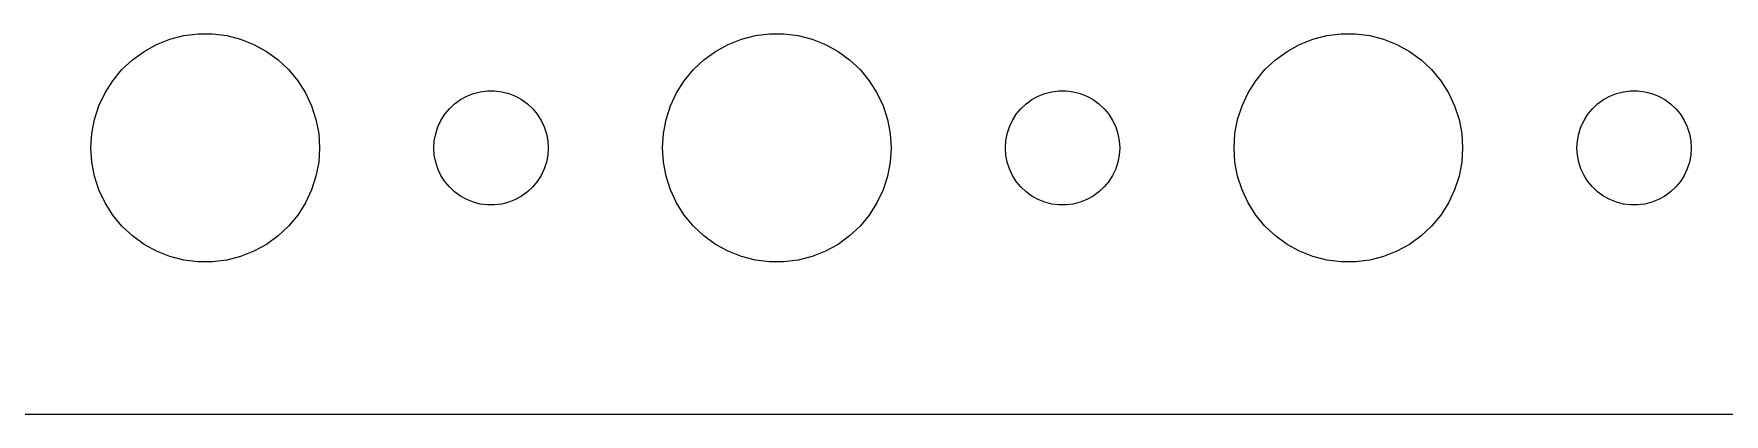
# Model space of a CAD drawing. Header units: metres. Extents: x -172 to 172, y -37 to 37.
# Drawn here: x 85.5 to 129.87, y -36.99 to -27.01 of the extents above; entities that cross this region are included whole.
import ezdxf

# ---------------------------------------------------------------- set-up
doc = ezdxf.new("R2010")
doc.units = ezdxf.units.M

msp = doc.modelspace()

# ---------------------------------------------------------------- linework, layer by layer
for p, q in [((89.073, -27.1468), (89.4379, -27.0531)), ((89.4379, -27.0531), (89.8116, -27.0059)), ((89.8116, -27.0059), (90.1884, -27.0059)), ((90.1884, -27.0059), (90.5621, -27.0531)), ((90.5621, -27.0531), (90.927, -27.1468)), ((104.073, -27.1468), (104.438, -27.0531)), ((104.438, -27.0531), (104.812, -27.0059)), ((104.812, -27.0059), (105.188, -27.0059)), ((105.188, -27.0059), (105.562, -27.0531)), ((105.562, -27.0531), (105.927, -27.1468)), ((119.073, -27.1468), (119.438, -27.0531)), ((119.438, -27.0531), (119.812, -27.0059)), ((119.812, -27.0059), (120.188, -27.0059)), ((120.188, -27.0059), (120.562, -27.0531)), ((120.562, -27.0531), (120.927, -27.1468)), ((88.0877, -27.6884), (88.3925, -27.467)), ((88.3925, -27.467), (88.7227, -27.2855)), ((88.7227, -27.2855), (89.073, -27.1468)), ((90.927, -27.1468), (91.2773, -27.2855)), ((91.2773, -27.2855), (91.6075, -27.467)), ((91.6075, -27.467), (91.9123, -27.6884)), ((103.088, -27.6884), (103.393, -27.467)), ((103.393, -27.467), (103.723, -27.2855)), ((103.723, -27.2855), (104.073, -27.1468)), ((105.927, -27.1468), (106.277, -27.2855)), ((106.277, -27.2855), (106.607, -27.467)), ((106.607, -27.467), (106.912, -27.6884)), ((118.088, -27.6884), (118.393, -27.467)), ((118.393, -27.467), (118.723, -27.2855)), ((118.723, -27.2855), (119.073, -27.1468)), ((120.927, -27.1468), (121.277, -27.2855)), ((121.277, -27.2855), (121.607, -27.467)), ((121.607, -27.467), (121.912, -27.6884)), ((87.573, -28.2366), (87.8131, -27.9464)), ((87.8131, -27.9464), (88.0877, -27.6884)), ((91.9123, -27.6884), (92.1869, -27.9464)), ((92.1869, -27.9464), (92.427, -28.2366)), ((102.573, -28.2366), (102.813, -27.9464)), ((102.813, -27.9464), (103.088, -27.6884)), ((106.912, -27.6884), (107.187, -27.9464)), ((107.187, -27.9464), (107.427, -28.2366)), ((117.573, -28.2366), (117.813, -27.9464)), ((117.813, -27.9464), (118.088, -27.6884)), ((121.912, -27.6884), (122.187, -27.9464)), ((122.187, -27.9464), (122.427, -28.2366)), ((87.3711, -28.5547), (87.573, -28.2366)), ((92.427, -28.2366), (92.6289, -28.5547)), ((102.371, -28.5547), (102.573, -28.2366)), ((107.427, -28.2366), (107.629, -28.5547)), ((117.371, -28.5547), (117.573, -28.2366)), ((122.427, -28.2366), (122.629, -28.5547)), ((87.2107, -28.8956), (87.3711, -28.5547)), ((92.6289, -28.5547), (92.7893, -28.8956)), ((96.5439, -28.8442), (96.6963, -28.7335)), ((96.6963, -28.7335), (96.8613, -28.6427)), ((96.8613, -28.6427), (97.0365, -28.5734)), ((97.0365, -28.5734), (97.2189, -28.5266)), ((97.2189, -28.5266), (97.4058, -28.503)), ((97.4058, -28.503), (97.5942, -28.503)), ((97.5942, -28.503), (97.7811, -28.5266)), ((97.7811, -28.5266), (97.9635, -28.5734)), ((97.9635, -28.5734), (98.1387, -28.6427)), ((98.1387, -28.6427), (98.3037, -28.7335)), ((98.3037, -28.7335), (98.4561, -28.8442)), ((102.211, -28.8956), (102.371, -28.5547)), ((107.629, -28.5547), (107.789, -28.8956)), ((111.544, -28.8442), (111.696, -28.7335)), ((111.696, -28.7335), (111.861, -28.6427)), ((111.861, -28.6427), (112.036, -28.5734)), ((112.036, -28.5734), (112.219, -28.5266)), ((112.219, -28.5266), (112.406, -28.503)), ((112.406, -28.503), (112.594, -28.503)), ((112.594, -28.503), (112.781, -28.5266)), ((112.781, -28.5266), (112.964, -28.5734)), ((112.964, -28.5734), (113.139, -28.6427)), ((113.139, -28.6427), (113.304, -28.7335)), ((113.304, -28.7335), (113.456, -28.8442)), ((117.211, -28.8956), (117.371, -28.5547)), ((122.629, -28.5547), (122.789, -28.8956)), ((126.544, -28.8442), (126.696, -28.7335)), ((126.696, -28.7335), (126.861, -28.6427)), ((126.861, -28.6427), (127.036, -28.5734)), ((127.036, -28.5734), (127.219, -28.5266)), ((127.219, -28.5266), (127.406, -28.503)), ((127.406, -28.503), (127.594, -28.503)), ((127.594, -28.503), (127.781, -28.5266)), ((127.781, -28.5266), (127.964, -28.5734)), ((127.964, -28.5734), (128.139, -28.6427)), ((128.139, -28.6427), (128.304, -28.7335)), ((128.304, -28.7335), (128.456, -28.8442)), ((87.0237, -29.624), (87.0943, -29.2539)), ((87.0943, -29.2539), (87.2107, -28.8956)), ((92.7893, -28.8956), (92.9057, -29.2539)), ((92.9057, -29.2539), (92.9763, -29.624)), ((96.1053, -29.4478), (96.1855, -29.2774)), ((96.1855, -29.2774), (96.2865, -29.1183)), ((96.2865, -29.1183), (96.4065, -28.9732)), ((96.4065, -28.9732), (96.5439, -28.8442)), ((98.4561, -28.8442), (98.5934, -28.9732)), ((98.5934, -28.9732), (98.7135, -29.1183)), ((98.7135, -29.1183), (98.8145, -29.2774)), ((98.8145, -29.2774), (98.8947, -29.4478)), ((102.024, -29.624), (102.094, -29.2539)), ((102.094, -29.2539), (102.211, -28.8956)), ((107.789, -28.8956), (107.906, -29.2539)), ((107.906, -29.2539), (107.976, -29.624)), ((111.105, -29.4478), (111.186, -29.2774)), ((111.186, -29.2774), (111.286, -29.1183)), ((111.286, -29.1183), (111.407, -28.9732)), ((111.407, -28.9732), (111.544, -28.8442)), ((113.456, -28.8442), (113.593, -28.9732)), ((113.593, -28.9732), (113.714, -29.1183)), ((113.714, -29.1183), (113.814, -29.2774)), ((113.814, -29.2774), (113.895, -29.4478)), ((117.024, -29.624), (117.094, -29.2539)), ((117.094, -29.2539), (117.211, -28.8956)), ((122.789, -28.8956), (122.906, -29.2539)), ((122.906, -29.2539), (122.976, -29.624)), ((126.105, -29.4478), (126.186, -29.2774)), ((126.186, -29.2774), (126.286, -29.1183)), ((126.286, -29.1183), (126.407, -28.9732)), ((126.407, -28.9732), (126.544, -28.8442)), ((128.456, -28.8442), (128.593, -28.9732)), ((128.593, -28.9732), (128.714, -29.1183)), ((128.714, -29.1183), (128.814, -29.2774)), ((128.814, -29.2774), (128.895, -29.4478)), ((87, -30), (87.0237, -29.624)), ((92.9763, -29.624), (93, -30)), ((96.0118, -29.812), (96.0471, -29.627)), ((96.0471, -29.627), (96.1053, -29.4478)), ((98.8947, -29.4478), (98.9529, -29.627)), ((98.9529, -29.627), (98.9882, -29.812)), ((102, -30), (102.024, -29.624)), ((107.976, -29.624), (108, -30)), ((111.012, -29.812), (111.047, -29.627)), ((111.047, -29.627), (111.105, -29.4478)), ((113.895, -29.4478), (113.953, -29.627)), ((113.953, -29.627), (113.988, -29.812)), ((117, -30), (117.024, -29.624)), ((122.976, -29.624), (123, -30)), ((126.012, -29.812), (126.047, -29.627)), ((126.047, -29.627), (126.105, -29.4478)), ((128.895, -29.4478), (128.953, -29.627)), ((128.953, -29.627), (128.988, -29.812)), ((87.0237, -30.376), (87, -30)), ((93, -30), (92.9763, -30.376)), ((96, -30), (96.0118, -29.812)), ((96.0118, -30.188), (96, -30)), ((98.9882, -29.812), (99, -30)), ((99, -30), (98.9882, -30.188)), ((102.024, -30.376), (102, -30)), ((108, -30), (107.976, -30.376)), ((111, -30), (111.012, -29.812)), ((111.012, -30.188), (111, -30)), ((113.988, -29.812), (114, -30)), ((114, -30), (113.988, -30.188)), ((117.024, -30.376), (117, -30)), ((123, -30), (122.976, -30.376)), ((126, -30), (126.012, -29.812)), ((126.012, -30.188), (126, -30)), ((128.988, -29.812), (129, -30)), ((129, -30), (128.988, -30.188)), ((87.0943, -30.7461), (87.0237, -30.376)), ((92.9763, -30.376), (92.9057, -30.7461)), ((96.0471, -30.373), (96.0118, -30.188)), ((96.1053, -30.5522), (96.0471, -30.373)), ((96.1855, -30.7226), (96.1053, -30.5522)), ((98.8947, -30.5522), (98.8145, -30.7226)), ((98.9529, -30.373), (98.8947, -30.5522)), ((98.9882, -30.188), (98.9529, -30.373)), ((102.094, -30.7461), (102.024, -30.376)), ((107.976, -30.376), (107.906, -30.7461)), ((111.047, -30.373), (111.012, -30.188)), ((111.105, -30.5522), (111.047, -30.373)), ((111.186, -30.7226), (111.105, -30.5522)), ((113.895, -30.5522), (113.814, -30.7226)), ((113.953, -30.373), (113.895, -30.5522)), ((113.988, -30.188), (113.953, -30.373)), ((117.094, -30.7461), (117.024, -30.376)), ((122.976, -30.376), (122.906, -30.7461)), ((126.047, -30.373), (126.012, -30.188)), ((126.105, -30.5522), (126.047, -30.373)), ((126.186, -30.7226), (126.105, -30.5522)), ((128.895, -30.5522), (128.814, -30.7226)), ((128.953, -30.373), (128.895, -30.5522)), ((128.988, -30.188), (128.953, -30.373)), ((87.2107, -31.1044), (87.0943, -30.7461)), ((92.9057, -30.7461), (92.7893, -31.1044)), ((96.2865, -30.8817), (96.1855, -30.7226)), ((96.4065, -31.0268), (96.2865, -30.8817)), ((96.5439, -31.1558), (96.4065, -31.0268)), ((98.5934, -31.0268), (98.4561, -31.1558)), ((98.7135, -30.8817), (98.5934, -31.0268)), ((98.8145, -30.7226), (98.7135, -30.8817)), ((102.211, -31.1044), (102.094, -30.7461)), ((107.906, -30.7461), (107.789, -31.1044)), ((111.286, -30.8817), (111.186, -30.7226)), ((111.407, -31.0268), (111.286, -30.8817)), ((111.544, -31.1558), (111.407, -31.0268)), ((113.593, -31.0268), (113.456, -31.1558)), ((113.714, -30.8817), (113.593, -31.0268)), ((113.814, -30.7226), (113.714, -30.8817)), ((117.211, -31.1044), (117.094, -30.7461)), ((122.906, -30.7461), (122.789, -31.1044)), ((126.286, -30.8817), (126.186, -30.7226)), ((126.407, -31.0268), (126.286, -30.8817)), ((126.544, -31.1558), (126.407, -31.0268)), ((128.593, -31.0268), (128.456, -31.1558)), ((128.714, -30.8817), (128.593, -31.0268)), ((128.814, -30.7226), (128.714, -30.8817)), ((87.3711, -31.4453), (87.2107, -31.1044)), ((87.573, -31.7634), (87.3711, -31.4453)), ((92.6289, -31.4453), (92.427, -31.7634)), ((92.7893, -31.1044), (92.6289, -31.4453)), ((96.6963, -31.2665), (96.5439, -31.1558)), ((96.8613, -31.3572), (96.6963, -31.2665)), ((97.0365, -31.4266), (96.8613, -31.3572)), ((97.2189, -31.4734), (97.0365, -31.4266)), ((97.4058, -31.497), (97.2189, -31.4734)), ((97.5942, -31.497), (97.4058, -31.497)), ((97.7811, -31.4734), (97.5942, -31.497)), ((97.9635, -31.4266), (97.7811, -31.4734)), ((98.1387, -31.3572), (97.9635, -31.4266)), ((98.3037, -31.2665), (98.1387, -31.3572)), ((98.4561, -31.1558), (98.3037, -31.2665)), ((102.371, -31.4453), (102.211, -31.1044)), ((102.573, -31.7634), (102.371, -31.4453)), ((107.629, -31.4453), (107.427, -31.7634)), ((107.789, -31.1044), (107.629, -31.4453)), ((111.696, -31.2665), (111.544, -31.1558)), ((111.861, -31.3572), (111.696, -31.2665)), ((112.036, -31.4266), (111.861, -31.3572)), ((112.219, -31.4734), (112.036, -31.4266)), ((112.406, -31.497), (112.219, -31.4734)), ((112.594, -31.497), (112.406, -31.497)), ((112.781, -31.4734), (112.594, -31.497)), ((112.964, -31.4266), (112.781, -31.4734)), ((113.139, -31.3572), (112.964, -31.4266)), ((113.304, -31.2665), (113.139, -31.3572)), ((113.456, -31.1558), (113.304, -31.2665)), ((117.371, -31.4453), (117.211, -31.1044)), ((117.573, -31.7634), (117.371, -31.4453)), ((122.629, -31.4453), (122.427, -31.7634)), ((122.789, -31.1044), (122.629, -31.4453)), ((126.696, -31.2665), (126.544, -31.1558)), ((126.861, -31.3572), (126.696, -31.2665)), ((127.036, -31.4266), (126.861, -31.3572)), ((127.219, -31.4734), (127.036, -31.4266)), ((127.406, -31.497), (127.219, -31.4734)), ((127.594, -31.497), (127.406, -31.497)), ((127.781, -31.4734), (127.594, -31.497)), ((127.964, -31.4266), (127.781, -31.4734)), ((128.139, -31.3572), (127.964, -31.4266)), ((128.304, -31.2665), (128.139, -31.3572)), ((128.456, -31.1558), (128.304, -31.2665)), ((87.8131, -32.0536), (87.573, -31.7634)), ((92.427, -31.7634), (92.1869, -32.0536)), ((102.813, -32.0536), (102.573, -31.7634)), ((107.427, -31.7634), (107.187, -32.0536)), ((117.813, -32.0536), (117.573, -31.7634)), ((122.427, -31.7634), (122.187, -32.0536)), ((88.0877, -32.3115), (87.8131, -32.0536)), ((88.3925, -32.533), (88.0877, -32.3115)), ((91.9123, -32.3115), (91.6075, -32.533)), ((92.1869, -32.0536), (91.9123, -32.3115)), ((103.088, -32.3115), (102.813, -32.0536)), ((103.393, -32.533), (103.088, -32.3115)), ((106.912, -32.3115), (106.607, -32.533)), ((107.187, -32.0536), (106.912, -32.3115)), ((118.088, -32.3115), (117.813, -32.0536)), ((118.393, -32.533), (118.088, -32.3115)), ((121.912, -32.3115), (121.607, -32.533)), ((122.187, -32.0536), (121.912, -32.3115)), ((88.7227, -32.7145), (88.3925, -32.533)), ((89.073, -32.8532), (88.7227, -32.7145)), ((91.2773, -32.7145), (90.927, -32.8532)), ((91.6075, -32.533), (91.2773, -32.7145)), ((103.723, -32.7145), (103.393, -32.533)), ((104.073, -32.8532), (103.723, -32.7145)), ((106.277, -32.7145), (105.927, -32.8532)), ((106.607, -32.533), (106.277, -32.7145)), ((118.723, -32.7145), (118.393, -32.533)), ((119.073, -32.8532), (118.723, -32.7145)), ((121.277, -32.7145), (120.927, -32.8532)), ((121.607, -32.533), (121.277, -32.7145)), ((89.4379, -32.9469), (89.073, -32.8532)), ((89.8116, -32.9941), (89.4379, -32.9469)), ((90.1884, -32.9941), (89.8116, -32.9941)), ((90.5621, -32.9469), (90.1884, -32.9941)), ((90.927, -32.8532), (90.5621, -32.9469)), ((104.438, -32.9469), (104.073, -32.8532)), ((104.812, -32.9941), (104.438, -32.9469)), ((105.188, -32.9941), (104.812, -32.9941)), ((105.562, -32.9469), (105.188, -32.9941)), ((105.927, -32.8532), (105.562, -32.9469)), ((119.438, -32.9469), (119.073, -32.8532)), ((119.812, -32.9941), (119.438, -32.9469)), ((120.188, -32.9941), (119.812, -32.9941)), ((120.562, -32.9469), (120.188, -32.9941)), ((120.927, -32.8532), (120.562, -32.9469)), ((-167.314, -36.9901), (167.314, -36.9901))]:
    msp.add_line(p, q)

doc.saveas('drawing.dxf')
